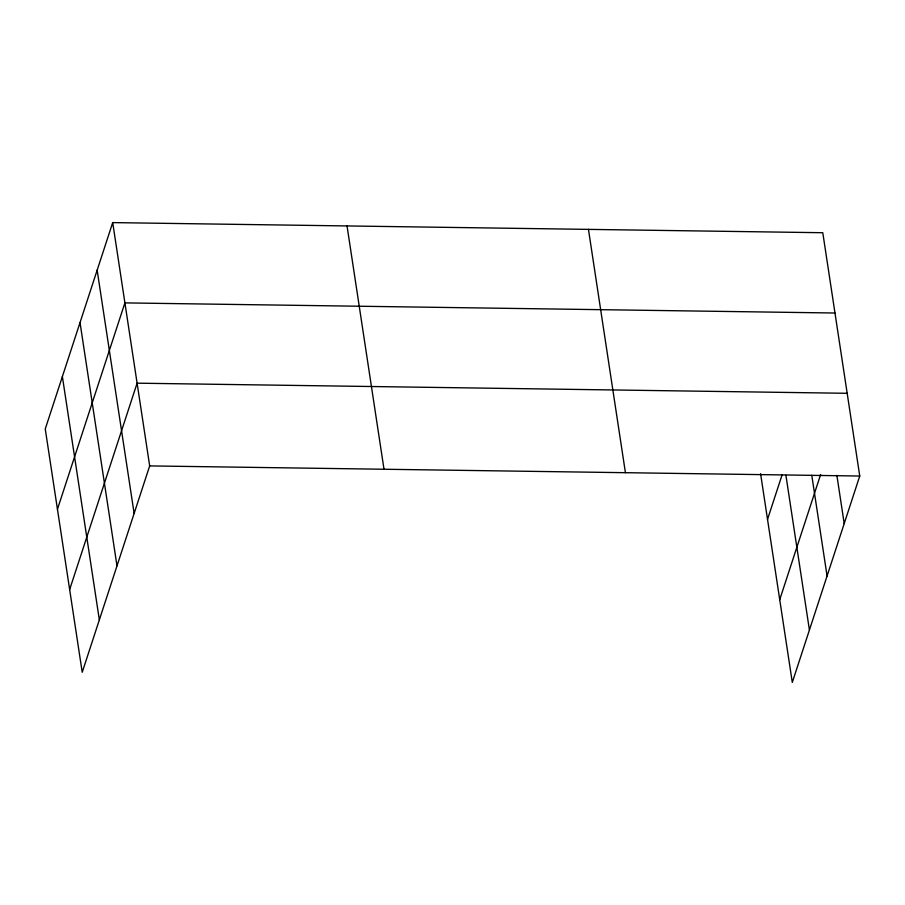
<?xml version="1.0" encoding="UTF-8"?>
<svg xmlns="http://www.w3.org/2000/svg" width="905" height="905" viewBox="0 0 905 905"><rect width="100%" height="100%" fill="white"/><g stroke="black" fill="none" stroke-linecap="round" stroke-linejoin="round"><path stroke-width="1.36" d="M112.706 222.596L45.25 428.97L82.219 672.279L149.676 465.905L112.706 222.596L822.781 232.721L859.75 476.03L792.294 682.404L760.585 473.7M57.445 509.266L124.901 302.892L834.976 313.017M69.651 589.551L137.108 383.177L847.182 393.302M767.531 519.391L782.022 475.046M779.725 599.676L820.654 474.469M149.676 465.905L859.75 476.03M836.876 475.34L844.207 523.599M811.774 475.283L827.08 575.999M785.913 475.283L809.421 629.993M588.454 229.372L625.423 472.693M347.034 225.933L384.003 469.243M97.152 270.154L134.132 513.474M80.025 322.565L116.994 565.874M62.377 376.559L99.346 619.868"/></g></svg>
